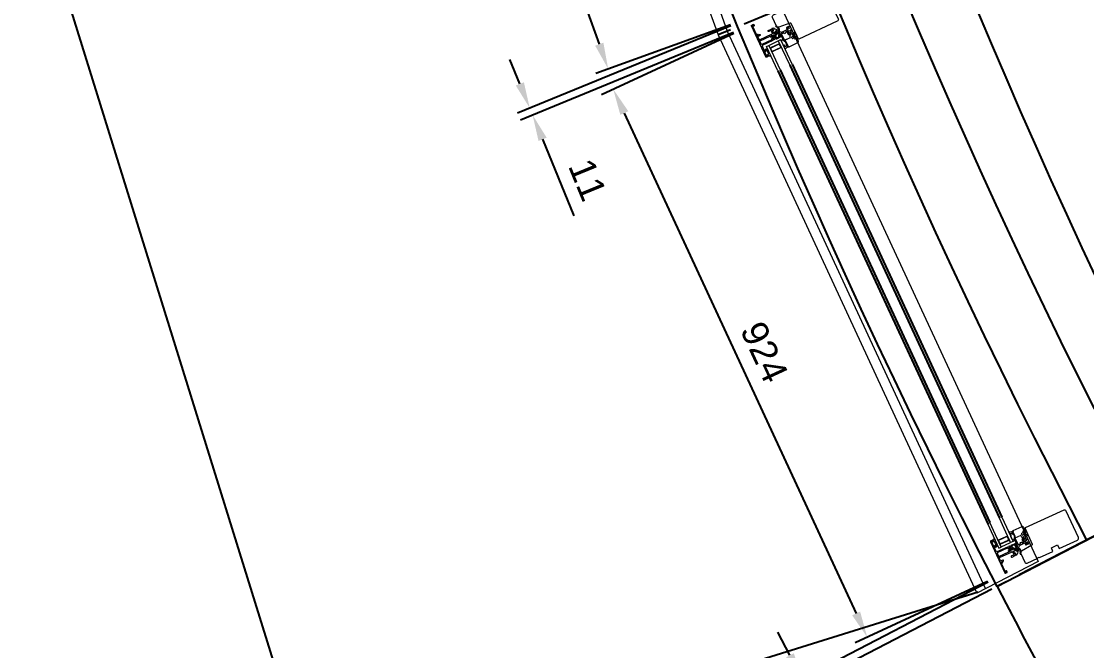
# Model space of a CAD drawing. Header units: inches. Extents: x 19267 to 40087, y 4081 to 15521.
# Drawn here: x 36010 to 37633, y 10980 to 11939 of the extents above; entities that cross this region are included whole.
import ezdxf

# ---------------------------------------------------------------- set-up
doc = ezdxf.new("R2010")
doc.units = ezdxf.units.IN
doc.header["$MEASUREMENT"] = 0
doc.linetypes.add('CENTERLINE', pattern=[30, 12, -1.5, 3, -1.5, 12])
doc.layers.get('DEFPOINTS').update_dxf_attribs({"color": 251})
doc.layers.add('1', color=7, linetype='Continuous', true_color=0xffffff)
doc.layers.add('20-TEXT', color=3, linetype='Continuous')
doc.layers.add('DWG', color=7, linetype='Continuous')
for name, color, linetype, lineweight in [('VELFAC_ALU', 4, 'Continuous', 0), ('VELFAC_COMPOSITE', 4, 'Continuous', 0), ('VELFAC_GASKET', 5, 'Continuous', 0), ('VELFAC_GLAZING', 5, 'Continuous', 0), ('VELFAC_GLAZING_BEAD', 5, 'Continuous', 0), ('VELFAC_WOOD', 2, 'Continuous', 0)]:
    doc.layers.add(name, color=color, linetype=linetype, lineweight=lineweight)
doc.styles.get("Standard").update_dxf_attribs({"font": 'arial.ttf'})
doc.dimstyles.new('20-TEXT', dxfattribs={"dimscale": 20, "dimtxt": 2, "dimasz": 2, "dimexe": 1, "dimexo": 1.5, "dimgap": 1, "dimtad": 1, "dimdec": 0, "dimzin": 0, "dimdsep": 46, "dimtxsty": 'Standard', "dimcen": 0.09, "dimadec": 4, "dimazin": 0, "dimtfac": 1, "dimtdec": 0, "dimtofl": 0, "dimtmove": 0, "dimatfit": 3, "dimfxl": 1, "dimtolj": 1, "dimtzin": 0, "dimarcsym": 0})

# ---------------------------------------------------------------- blocks, each defined once
blk = doc.blocks.new('*D35')
at = {"layer": '20-TEXT', "color": 0, "lineweight": -2, "transparency": 16777216}
for p, q in [((36357, 14640.8), (35329, 14321.1)), ((35359.9, 14288.9), (36446.9, 10793.2)), ((37467.7, 11068.7), (36439.6, 10749.1))]:
    blk.add_line(p, q, dxfattribs=at)
at = {"layer": '20-TEXT', "color": 0, "transparency": 16777216}
for points in [[(35366.3, 14290.9), (35353.6, 14286.9), (35348.1, 14327.1)], [(36453.2, 10795.2), (36440.5, 10791.2), (36458.7, 10755)]]:
    blk.add_solid(points, dxfattribs=at)
at = {"layer": 'DEFPOINTS', "color": 0, "transparency": 16777216}
for p in [(36385.6, 14649.7), (37496.3, 11077.6), (36458.7, 10755)]:
    blk.add_point(p, dxfattribs=at)
at = {"layer": '20-TEXT', "color": 0, "transparency": 16777216, "insert": (35942, 12553), "char_height": 40, "attachment_point": 5, "rotation": 287.272}
blk.add_mtext('\\A1;3741', dxfattribs=at)
blk = doc.blocks.new('*D38')
at = {"layer": '20-TEXT', "color": 0, "lineweight": -2, "transparency": 16777216}
for p, q in [((36776.1, 12805.1), (36571.2, 12731.3)), ((36603.6, 12700.4), (36890.5, 11903.9)), ((37090.1, 11933.2), (36885.2, 11859.4))]:
    blk.add_line(p, q, dxfattribs=at)
at = {"layer": '20-TEXT', "color": 0, "transparency": 16777216}
for points in [[(36609.9, 12702.7), (36597.3, 12698.2), (36590, 12738.1)], [(36896.7, 11906.1), (36884.2, 11901.6), (36904, 11866.2)]]:
    blk.add_solid(points, dxfattribs=at)
at = {"layer": 'DEFPOINTS', "color": 0, "transparency": 16777216}
for p in [(36804.4, 12815.3), (37118.3, 11943.4), (36904, 11866.2)]:
    blk.add_point(p, dxfattribs=at)
at = {"layer": '20-TEXT', "color": 0, "transparency": 16777216, "insert": (36785.1, 12315.8), "char_height": 40, "attachment_point": 5, "rotation": 289.8061}
blk.add_mtext('\\A1;924', dxfattribs=at)
blk = doc.blocks.new('*D39')
at = {"layer": '20-TEXT', "color": 0, "lineweight": -2, "transparency": 16777216}
for p, q in [((37095.3, 11920.3), (36893.6, 11826.9)), ((36928.5, 11799), (37281.8, 11036.5)), ((37482.1, 11085.3), (37280.5, 10991.8))]:
    blk.add_line(p, q, dxfattribs=at)
at = {"layer": '20-TEXT', "color": 0, "transparency": 16777216}
for points in [[(36934.6, 11801.8), (36922.5, 11796.2), (36911.7, 11835.3)], [(37287.8, 11039.4), (37275.7, 11033.7), (37298.6, 11000.3)]]:
    blk.add_solid(points, dxfattribs=at)
at = {"layer": 'DEFPOINTS', "color": 0, "transparency": 16777216}
for p in [(37122.5, 11932.9), (37509.4, 11097.9), (37298.6, 11000.3)]:
    blk.add_point(p, dxfattribs=at)
at = {"layer": '20-TEXT', "color": 0, "transparency": 16777216, "insert": (37141.8, 11434.8), "char_height": 40, "attachment_point": 5, "rotation": 294.8596}
blk.add_mtext('\\A1;924', dxfattribs=at)
blk = doc.blocks.new('*D48')
at = {"layer": '20-TEXT', "color": 0, "lineweight": -2, "transparency": 16777216}
for p, q in [((37482.7, 11084.1), (37181.6, 10928)), ((37488.2, 11073.4), (37187.1, 10917.3)), ((37180.9, 10972.7), (37162.5, 11008.2)), ((37223.3, 10891), (37284.5, 10772.8))]:
    blk.add_line(p, q, dxfattribs=at)
at = {"layer": '20-TEXT', "color": 0, "transparency": 16777216}
for points in [[(37186.8, 10975.8), (37175, 10969.7), (37199.3, 10937.2)], [(37229.2, 10894.1), (37217.3, 10888), (37204.9, 10926.5)]]:
    blk.add_solid(points, dxfattribs=at)
at = {"layer": 'DEFPOINTS', "color": 0, "transparency": 16777216}
for p in [(37509.3, 11097.9), (37514.8, 11087.2), (37204.9, 10926.5)]:
    blk.add_point(p, dxfattribs=at)
at = {"layer": '20-TEXT', "color": 0, "transparency": 16777216, "insert": (37298.7, 10832.6), "char_height": 40, "attachment_point": 5, "rotation": 297.399}
blk.add_mtext('\\A1;12', dxfattribs=at)
blk = doc.blocks.new('*D49')
at = {"layer": '20-TEXT', "color": 0, "lineweight": -2, "transparency": 16777216}
for p, q in [((37090.6, 11932), (36766.1, 11798.7)), ((37094.9, 11921.6), (36770.4, 11788.3)), ((36769.4, 11843.3), (36754.2, 11880.3)), ((36804.1, 11758.9), (36851.9, 11642.5))]:
    blk.add_line(p, q, dxfattribs=at)
at = {"layer": '20-TEXT', "color": 0, "transparency": 16777216}
for points in [[(36775.6, 11845.8), (36763.3, 11840.8), (36784.6, 11806.3)], [(36810.3, 11761.4), (36797.9, 11756.4), (36788.9, 11795.9)]]:
    blk.add_solid(points, dxfattribs=at)
at = {"layer": 'DEFPOINTS', "color": 0, "transparency": 16777216}
for p in [(37118.3, 11943.4), (37122.6, 11933), (36788.9, 11795.9)]:
    blk.add_point(p, dxfattribs=at)
at = {"layer": '20-TEXT', "color": 0, "transparency": 16777216, "insert": (36872.7, 11697.4), "char_height": 40, "attachment_point": 5, "rotation": 292.3355}
blk.add_mtext('\\A1;11', dxfattribs=at)

msp = doc.modelspace()

# ---------------------------------------------------------------- hatches: boundary and pattern name
at = {"layer": 'VELFAC_COMPOSITE'}
h = msp.add_hatch(color=8, dxfattribs=at)
h.paths.add_polyline_path([(37160.8, 11912.2, -0.520567), (37158.7, 11913.4), (37158.7, 11913.8, 0.520567), (37157.8, 11914.3), (37156.2, 11913.6, -0.131652), (37156, 11913.5), (37155.7, 11913.6, -0.414214), (37155.4, 11913.9), (37155.5, 11914.8, -0.414214), (37155.8, 11915.1), (37156, 11915.1, 1.69614), (37156.1, 11916.1), (37155.9, 11916.1, -0.414214), (37155.6, 11916.4), (37155.7, 11917.3, -0.414214), (37156, 11917.6), (37156.4, 11917.6, -0.131652), (37156.5, 11917.5), (37158, 11916.5, 0.57735), (37158.8, 11916.9), (37158.9, 11918.6, -0.267949), (37160.1, 11920.2), (37161, 11920.7, 0.267949), (37161.1, 11920.9, -0.267949), (37161.3, 11921.2), (37164.5, 11922.7, -0.176327), (37165.2, 11922.7), (37167.5, 11922.1, 0.176327), (37168.8, 11922.2), (37176.2, 11925.7, 0.414214), (37176.5, 11926.4), (37175.4, 11928.6, -0.414214), (37175.7, 11929.3), (37178.8, 11930.8, -0.414214), (37179.5, 11930.5), (37180.2, 11929.1, -0.342001), (37179.9, 11927.9, -0.490311), (37179.6, 11927.9), (37179.2, 11928.7, 0.414214), (37178.6, 11929), (37177.7, 11928.6, 0.414214), (37177.4, 11927.9), (37178.8, 11924.9, 0.198912), (37179.4, 11924.4), (37181, 11923.8, 0.668179), (37181.3, 11924.2), (37181.1, 11924.8, -0.490311), (37181.2, 11925.1, -0.342001), (37182.3, 11924.6), (37183, 11923.1, -0.414214), (37182.7, 11922.4), (37179.9, 11921.1, -0.198912), (37179.2, 11921.1), (37178.3, 11921.4, -0.198912), (37178.2, 11921.5), (37178.1, 11921.7, -0.414214), (37178.2, 11922), (37179.1, 11922.4, 0.668179), (37179, 11922.9), (37178, 11923.3, -0.148291), (37177.5, 11923.7, 0.357756), (37176.9, 11923.8), (37174.6, 11922.7, 0.414214), (37174.5, 11922.3), (37174.9, 11921.5, -0.414214), (37174.7, 11921.1), (37172.7, 11920.2, -0.349216), (37172.3, 11920.3), (37171.7, 11921.1, 0.349216), (37171.3, 11921.2), (37165.3, 11918.4, 0.414214), (37164.8, 11917.1), (37165.1, 11916.4, 0.414214), (37165.8, 11916.2), (37167.1, 11916.8, -0.414214), (37167.8, 11916.6), (37167.9, 11916.3, -0.414214), (37167.6, 11915.4)])
h.paths.add_polyline_path([(37163.9, 11916.1), (37163.7, 11916.6, -0.414214), (37164.7, 11919.5), (37165.3, 11919.8, 1), (37164.7, 11921), (37161, 11919.3, 0.267949), (37160.1, 11918.1), (37159.8, 11914.7), (37159.9, 11914.2, 0.520567), (37160.9, 11913.6), (37163.4, 11914.8, 0.414214)], flags=16)
h = msp.add_hatch(color=8, dxfattribs=at)
h.paths.add_polyline_path([(37518.2, 11140.5, 0.520567), (37517.8, 11138.1), (37518, 11137.8, -0.520567), (37517.9, 11136.8), (37516.2, 11136.1, 0.131652), (37516.1, 11136), (37515.9, 11135.7, 0.414214), (37516, 11135.3), (37516.7, 11134.8, 0.414214), (37517.1, 11134.8), (37517.2, 11135, -1.69614), (37518.1, 11134.3), (37518, 11134.2, 0.414214), (37518.1, 11133.8), (37518.8, 11133.3, 0.414214), (37519.2, 11133.4), (37519.4, 11133.7, 0.131652), (37519.5, 11133.8), (37519.6, 11135.6, -0.57735), (37520.4, 11135.9), (37521.8, 11134.9, 0.267949), (37523.8, 11134.7), (37524.7, 11135.1, -0.267949), (37525, 11135.1, 0.267949), (37525.3, 11135.1), (37528.6, 11136.6, 0.176327), (37529.1, 11137.1), (37530.1, 11139.2, -0.176327), (37531, 11140.1), (37538.4, 11143.5, -0.414214), (37539.1, 11143.3), (37540.2, 11141, 0.414214), (37540.8, 11140.8), (37544, 11142.2, 0.414214), (37544.2, 11142.9), (37543.6, 11144.4, 0.342001), (37542.5, 11145, 0.490311), (37542.3, 11144.7), (37542.7, 11143.9, -0.414214), (37542.5, 11143.2), (37541.6, 11142.8, -0.414214), (37540.9, 11143), (37539.5, 11146, -0.198912), (37539.5, 11146.8), (37540.1, 11148.4, -0.668179), (37540.6, 11148.4), (37540.9, 11147.8, 0.490311), (37541.2, 11147.7, 0.342001), (37541.5, 11148.9), (37540.8, 11150.4, 0.414214), (37540.2, 11150.6), (37537.3, 11149.3, 0.198912), (37536.8, 11148.8), (37536.5, 11147.9, 0.198912), (37536.5, 11147.7), (37536.6, 11147.5, 0.414214), (37536.9, 11147.4), (37537.7, 11147.8, -0.668179), (37538.1, 11147.5), (37537.8, 11146.4, 0.148291), (37537.7, 11145.9, -0.357756), (37537.5, 11145.3), (37535.2, 11144.2, -0.414214), (37534.8, 11144.4), (37534.4, 11145.2, 0.414214), (37534, 11145.3), (37531.9, 11144.4, 0.349216), (37531.8, 11144.1), (37532, 11143, -0.349216), (37531.8, 11142.7), (37525.8, 11139.9, -0.414214), (37524.5, 11140.4), (37524.2, 11141.1, -0.414214), (37524.4, 11141.7), (37525.8, 11142.3, 0.414214), (37526, 11143), (37525.9, 11143.2, 0.414214), (37524.9, 11143.6)])
h.paths.add_polyline_path([(37523.2, 11140.3), (37523.4, 11139.9, 0.414214), (37526.3, 11138.8), (37526.9, 11139, -1), (37527.4, 11137.8), (37523.7, 11136, -0.267949), (37522.2, 11136.2), (37519.4, 11138.2), (37519.1, 11138.5, -0.520567), (37519.3, 11139.6), (37521.8, 11140.8, -0.414214)], flags=16)

# ---------------------------------------------------------------- linework, layer by layer
at = {"color": 1, "linetype": 'CENTERLINE', "ltscale": 15}
for p, q in [((40087.1, 13157.1), (37071.5, 11918.1)), ((40087.1, 12420.5), (37496.3, 11077.6))]:
    msp.add_line(p, q, dxfattribs=at)
at = {"color": 5, "ltscale": 30}
for centre, radius, start, end in [((47171, 16019), 10521.3, 187.2393, 207.04466), ((46759.8, 15930.1), 10202.2, 187.03408, 207.65321), ((46800.5, 15938.9), 10343.8, 187.05574, 207.5892), ((46940.6, 15972.8), 10637.6, 187.14521, 207.39895)]:
    msp.add_arc(centre, radius, start, end, dxfattribs=at)
at = {"layer": '1', "color": 4, "linetype": 'Continuous', "ltscale": 100}
msp.add_line((37496.3, 11077.6), (37800.2, 11235.1), dxfattribs=at)
msp.add_arc((46949, 15973.4), 10645.2, 207.38072, 212.57271, dxfattribs=at)
at = {"layer": 'DWG', "ltscale": 5}
for p, q in [((37166, 11865), (37485.5, 11175)), ((37180.5, 11871.7), (37500, 11181.7)), ((37184.1, 11873.4), (37503.6, 11183.3)), ((37162.3, 11863.3), (37482.7, 11172))]:
    msp.add_line(p, q, dxfattribs=at)
at = {"layer": 'VELFAC_ALU'}
for p, q in [((36766.5, 12809.4), (37085.4, 11923.8)), ((36752.2, 12804.9), (37071.5, 11918.1)), ((37168.7, 11958), (37558.9, 11115.7)), ((37071.5, 11918.1), (37465.6, 11067.3)), ((37085.4, 11923.8), (37478.9, 11074.2))]:
    msp.add_line(p, q, dxfattribs=at)
at = {"layer": 'VELFAC_ALU', "ltscale": 15}
msp.add_line((37558.9, 11115.7), (37465.6, 11067.3), dxfattribs=at)
at = {"layer": 'VELFAC_ALU'}
for points in [[(37154.8, 11909.4), (37138.8, 11901.9, 0.414214), (37138.5, 11901.3), (37141.3, 11895.4, 0.414214), (37142, 11895.1), (37143.5, 11895.8, -0.414214), (37143.9, 11895.7), (37144.4, 11894.6, -0.341999), (37144.1, 11893.4, -0.490314), (37143.8, 11893.5), (37143.5, 11894.2, 0.414214), (37143.2, 11894.3), (37142, 11893.8, 0.414214), (37141.8, 11893.1), (37145.2, 11885.9, 0.414214), (37145.8, 11885.6), (37147, 11886.2, 0.414214), (37147.1, 11886.4), (37146.7, 11887.2, -0.490314), (37146.9, 11887.5, -0.341999), (37148, 11886.9), (37148.5, 11885.8, -0.414214), (37148.4, 11885.4), (37145.5, 11884.1, -0.414214), (37144.1, 11884.6), (37122.1, 11931.7, -0.414214), (37122.6, 11933), (37124.9, 11934.1, -0.414214), (37125.6, 11933.8), (37126.2, 11932.4, -0.341999), (37125.9, 11931.2, -0.490314), (37125.6, 11931.3), (37124.9, 11932.8, 0.414214), (37124.7, 11932.9), (37123.7, 11932.4, 0.414214), (37123.6, 11932.1), (37130.7, 11916.9, 0.414214), (37131, 11916.8), (37131.9, 11917.3, 0.414214), (37132, 11917.5), (37131.4, 11918.9, -0.490314), (37131.5, 11919.2, -0.341999), (37132.6, 11918.7), (37132.8, 11918.2, 0.414214), (37133.5, 11918), (37134.5, 11918.5, -1), (37135.3, 11916.9), (37132.3, 11915.6, 0.414214), (37132.1, 11914.9), (37134.1, 11910.6, 0.414214), (37134.7, 11910.4), (37153.9, 11919.4, 0.414214), (37154.2, 11920), (37152.2, 11924.3, 0.414214), (37151.5, 11924.5), (37148.6, 11923.2, -1), (37147.9, 11924.7), (37152.4, 11926.8, -0.198912), (37152.6, 11926.8), (37154.8, 11926, -0.341999), (37155.4, 11925, -0.490314), (37155.2, 11924.8), (37154, 11925.3, 0.668179), (37153.7, 11925), (37155.8, 11920.5, 0.414214), (37156.1, 11920.4), (37160.6, 11922.5, 0.668179), (37160.6, 11922.9), (37159.3, 11923.3, -0.490314), (37159.2, 11923.6, -0.341999), (37160.4, 11924), (37163.2, 11923, -0.668179), (37163.3, 11922.1), (37159, 11920.1, 0.267949), (37158.4, 11919.2), (37158.2, 11916.8, -0.57735), (37157.9, 11916.6), (37156.2, 11917.8, 0.57735), (37155.7, 11917.5), (37155.3, 11913.2, 0.760346), (37155.9, 11913, -0.171785), (37156, 11913), (37157.6, 11913.5, 0.267949), (37157.7, 11913.6, -0.957292), (37158.1, 11913.5), (37157.6, 11910.5, -0.493145), (37157.3, 11910.4), (37156.5, 11910.8, -0.315299), (37156.4, 11911), (37156.4, 11911.1, 0.414214), (37156.2, 11911.3), (37155.2, 11911.4), (37155, 11909.8, -0.267949)], [(37135.3, 11908.8), (37150.7, 11916, -0.414214), (37150.9, 11915.9), (37151.6, 11914.5, 0.414214), (37152, 11914.4), (37152.1, 11914.4, 0.267949), (37152.3, 11914.7), (37152.4, 11916.6, -0.267949), (37152.6, 11916.9), (37153.7, 11917.4, -0.57735), (37154, 11917.2), (37153.6, 11912.2, -0.267949), (37153.4, 11912.1), (37153.1, 11911.9, 0.414214), (37153, 11911.5), (37153.4, 11910.6, -0.414214), (37153.3, 11910.4), (37137.9, 11903.2, -0.414214), (37137.6, 11903.3), (37135.2, 11908.5, -0.414214)], [(37512.1, 11137.7), (37496.1, 11130.3, -0.414214), (37495.4, 11130.6), (37492.7, 11136.5, -0.414214), (37493, 11137.1), (37494.5, 11137.9, 0.414214), (37494.7, 11138.2), (37494.1, 11139.4, 0.341999), (37493.1, 11139.9, 0.490314), (37492.9, 11139.6), (37493.3, 11138.9, -0.414214), (37493.2, 11138.6), (37492, 11138.1, -0.414214), (37491.3, 11138.3), (37488, 11145.6, -0.414214), (37488.2, 11146.2), (37489.4, 11146.8, -0.414214), (37489.7, 11146.7), (37490, 11145.9, 0.490314), (37490.3, 11145.8, 0.341999), (37490.6, 11147), (37490.1, 11148.1, 0.414214), (37489.7, 11148.3), (37486.8, 11147, 0.414214), (37486.3, 11145.6), (37508, 11098.4, 0.414214), (37509.4, 11097.9), (37511.6, 11099, 0.414214), (37511.9, 11099.6), (37511.2, 11101, 0.341999), (37510.2, 11101.6, 0.490314), (37510, 11101.3), (37510.7, 11099.8, -0.414214), (37510.6, 11099.6), (37509.6, 11099.1, -0.414214), (37509.3, 11099.2), (37502.3, 11114.5, -0.414214), (37502.4, 11114.7), (37503.4, 11115.2, -0.414214), (37503.7, 11115.1), (37504.3, 11113.7, 0.490314), (37504.6, 11113.6, 0.341999), (37504.9, 11114.8), (37504.7, 11115.2, -0.414214), (37504.9, 11115.9), (37506, 11116.4, 1), (37505.3, 11117.9), (37502.3, 11116.6, -0.414214), (37501.7, 11116.8), (37499.7, 11121.1, -0.414214), (37499.9, 11121.7), (37519.2, 11130.6, -0.414214), (37519.9, 11130.4), (37521.8, 11126.1, -0.414214), (37521.6, 11125.4), (37518.6, 11124.1, 1), (37519.3, 11122.5), (37523.9, 11124.6, 0.198912), (37524, 11124.8), (37524.8, 11126.9, 0.341999), (37524.5, 11128.1, 0.490314), (37524.2, 11128), (37523.7, 11126.8, -0.668179), (37523.4, 11126.8), (37521.3, 11131.3, -0.414214), (37521.4, 11131.6), (37525.9, 11133.7, -0.668179), (37526.2, 11133.5), (37525.7, 11132.1, 0.490314), (37525.9, 11131.9, 0.341999), (37526.9, 11132.5), (37528, 11135.4, 0.668179), (37527.3, 11136), (37523, 11134, -0.267949), (37522, 11134.1), (37519.9, 11135.5, 0.57735), (37519.6, 11135.4), (37519.4, 11133.4, -0.57735), (37519, 11133.2), (37515.4, 11135.7, -0.760346), (37515.6, 11136.2, 0.171785), (37515.7, 11136.3), (37517, 11137.2, -0.267949), (37517.2, 11137.2, 0.957292), (37517.4, 11137.6), (37514.8, 11139.1, 0.493145), (37514.5, 11139), (37514.3, 11138.1, 0.315299), (37514.4, 11137.9), (37514.4, 11137.8, -0.414214), (37514.5, 11137.6), (37513.9, 11136.7), (37512.6, 11137.7, 0.267949)], [(37499, 11123.2), (37514.5, 11130.3, 0.414214), (37514.6, 11130.6), (37514, 11131.9, -0.414214), (37514.1, 11132.3), (37514.2, 11132.4, -0.267949), (37514.5, 11132.4), (37516.1, 11131.2, 0.267949), (37516.4, 11131.2), (37517.5, 11131.7, 0.57735), (37517.6, 11132.1), (37513.5, 11134.9, 0.267949), (37513.3, 11135), (37513, 11134.8, -0.414214), (37512.6, 11134.9), (37512.2, 11135.9, 0.414214), (37511.9, 11136), (37496.4, 11128.8, 0.414214), (37496.4, 11128.6), (37498.8, 11123.3, 0.414214)]]:
    msp.add_lwpolyline(points, format="xyb", close=True, dxfattribs=at)
at = {"layer": 'VELFAC_COMPOSITE'}
for p, q in [((37178.8, 11930.8), (37175.7, 11929.3)), ((37177.7, 11928.6), (37178.6, 11929)), ((37180.2, 11929.1), (37179.5, 11930.5)), ((37155.5, 11914.8), (37155.4, 11913.9)), ((37155.7, 11917.3), (37155.6, 11916.4)), ((37155.7, 11913.6), (37156, 11913.5)), ((37156, 11915.1), (37155.8, 11915.1)), ((37155.9, 11916.1), (37156.1, 11916.1)), ((37156.4, 11917.6), (37156, 11917.6)), ((37156.2, 11913.6), (37157.8, 11914.3)), ((37158, 11916.5), (37156.5, 11917.5)), ((37158.7, 11913.8), (37158.7, 11913.4)), ((37158.9, 11918.6), (37158.8, 11916.9)), ((37159.8, 11914.7), (37160.1, 11918.1)), ((37159.9, 11914.2), (37159.8, 11914.7)), ((37161, 11920.7), (37160.1, 11920.2)), ((37160.8, 11912.2), (37167.6, 11915.4)), ((37163.4, 11914.8), (37160.9, 11913.6)), ((37161, 11919.3), (37164.7, 11921)), ((37164.5, 11922.7), (37161.3, 11921.2)), ((37163.7, 11916.6), (37163.9, 11916.1)), ((37165.3, 11919.8), (37164.7, 11919.5)), ((37165.1, 11916.4), (37164.8, 11917.1)), ((37167.5, 11922.1), (37165.2, 11922.7)), ((37165.3, 11918.4), (37171.3, 11921.2)), ((37167.1, 11916.8), (37165.8, 11916.2)), ((37167.9, 11916.3), (37167.8, 11916.6)), ((37176.2, 11925.7), (37168.8, 11922.2)), ((37171.7, 11921.1), (37172.3, 11920.3)), ((37172.7, 11920.2), (37174.7, 11921.1)), ((37174.9, 11921.5), (37174.5, 11922.3)), ((37174.6, 11922.7), (37176.9, 11923.8)), ((37175.4, 11928.6), (37176.5, 11926.4)), ((37178.8, 11924.9), (37177.4, 11927.9)), ((37178, 11923.3), (37179, 11922.9)), ((37178.1, 11921.7), (37178.2, 11921.5)), ((37179.1, 11922.4), (37178.2, 11922)), ((37178.3, 11921.4), (37179.2, 11921.1)), ((37179.2, 11928.7), (37179.6, 11927.9)), ((37181, 11923.8), (37179.4, 11924.4)), ((37179.9, 11921.1), (37182.7, 11922.4)), ((37181.1, 11924.8), (37181.3, 11924.2)), ((37183, 11923.1), (37182.3, 11924.6)), ((37537.3, 11149.3), (37540.2, 11150.6)), ((37540.8, 11150.4), (37541.5, 11148.9)), ((37515.9, 11135.7), (37516.1, 11136)), ((37516.7, 11134.8), (37516, 11135.3)), ((37516.2, 11136.1), (37517.9, 11136.8)), ((37517.2, 11135), (37517.1, 11134.8)), ((37518, 11137.8), (37517.8, 11138.1)), ((37518, 11134.2), (37518.1, 11134.3)), ((37518.8, 11133.3), (37518.1, 11133.8)), ((37518.2, 11140.5), (37524.9, 11143.6)), ((37519.1, 11138.5), (37519.4, 11138.2)), ((37519.4, 11133.7), (37519.2, 11133.4)), ((37521.8, 11140.8), (37519.3, 11139.6)), ((37519.4, 11138.2), (37522.2, 11136.2)), ((37519.6, 11135.6), (37519.5, 11133.8)), ((37521.8, 11134.9), (37520.4, 11135.9)), ((37523.4, 11139.9), (37523.2, 11140.3)), ((37523.7, 11136), (37527.4, 11137.8)), ((37524.7, 11135.1), (37523.8, 11134.7)), ((37524.2, 11141.1), (37524.5, 11140.4)), ((37525.8, 11142.3), (37524.4, 11141.7)), ((37528.6, 11136.6), (37525.3, 11135.1)), ((37525.8, 11139.9), (37531.8, 11142.7)), ((37525.9, 11143.2), (37526, 11143)), ((37526.9, 11139), (37526.3, 11138.8)), ((37530.1, 11139.2), (37529.1, 11137.1)), ((37538.4, 11143.5), (37531, 11140.1)), ((37532, 11143), (37531.8, 11144.1)), ((37531.9, 11144.4), (37534, 11145.3)), ((37534.4, 11145.2), (37534.8, 11144.4)), ((37535.2, 11144.2), (37537.5, 11145.3)), ((37536.5, 11147.9), (37536.8, 11148.8)), ((37536.6, 11147.5), (37536.5, 11147.7)), ((37537.7, 11147.8), (37536.9, 11147.4)), ((37537.8, 11146.4), (37538.1, 11147.5)), ((37540.2, 11141), (37539.1, 11143.3)), ((37540.1, 11148.4), (37539.5, 11146.8)), ((37539.5, 11146), (37540.9, 11143)), ((37540.9, 11147.8), (37540.6, 11148.4)), ((37544, 11142.2), (37540.8, 11140.8)), ((37541.6, 11142.8), (37542.5, 11143.2)), ((37542.7, 11143.9), (37542.3, 11144.7)), ((37543.6, 11144.4), (37544.2, 11142.9))]:
    msp.add_line(p, q, dxfattribs=at)
for centre, radius, start, end in [((37175.9, 11928.8), 0.5, 115.0164, 205.0164), ((37178.8, 11928.5), 0.5, 25.0164, 115.0164), ((37179.1, 11930.3), 0.5, 25.0164, 115.0164), ((37179.4, 11929.8), 0.5, 25.0501, 115.0501), ((37179.3, 11928.6), 1, 309.4934, 25.0164), ((37155.7, 11913.9), 0.3, 175.0164, 265.0164), ((37155.8, 11914.8), 0.3, 85.0164, 175.0164), ((37155.9, 11916.4), 0.3, 175.0164, 265.0164), ((37156, 11917.3), 0.3, 85.0164, 175.0164), ((37156.3, 11915.6), 0.6, 236.0614, 113.9715), ((37156.1, 11913.8), 0.3, 265.0164, 295.0164), ((37156.4, 11917.3), 0.3, 55.0164, 85.0164), ((37158.1, 11913.8), 0.6, 5.0164, 115.0164), ((37158.3, 11916.9), 0.5, 235.0164, 355.0164), ((37160.2, 11913.6), 1.5, 185.0164, 295.0164), ((37160.9, 11918.4), 2, 115.0164, 175.0164), ((37160.6, 11914.2), 0.7, 185.0164, 295.0164), ((37161.6, 11917.9), 1.5, 115.0164, 175.0164), ((37160.8, 11920.9), 0.3, 295.0164, 355.0164), ((37161.4, 11920.9), 0.3, 115.0164, 175.0164), ((37163, 11915.7), 1, 295.0164, 25.0164), ((37165.7, 11917.5), 2.2, 115.0164, 205.0164), ((37165, 11921.8), 1, 75.0164, 115.0164), ((37165, 11920.4), 0.7, 295.0164, 115.0164), ((37165.7, 11917.5), 1, 115.0164, 205.0164), ((37165.6, 11916.6), 0.5, 205.0164, 295.0164), ((37167.4, 11916.4), 0.5, 25.0164, 115.0164), ((37168, 11924.1), 2, 255.0164, 295.0164), ((37167.2, 11916), 0.75, 295.0164, 25.0164), ((37171.4, 11920.9), 0.3, 38.0164, 115.0164), ((37172.6, 11920.4), 0.3, 218.0164, 295.0164), ((37174.8, 11922.5), 0.3, 115.0164, 205.0164), ((37174.6, 11921.4), 0.3, 295.0164, 25.0164), ((37176, 11926.1), 0.5, 295.0164, 25.0164), ((37177.1, 11923.4), 0.5, 36.2765, 115.0164), ((37177.9, 11928.1), 0.5, 115.0164, 205.0164), ((37178.4, 11924.2), 1, 216.2765, 250.0164), ((37178.3, 11921.8), 0.2, 115.0164, 205.0164), ((37178.4, 11921.6), 0.2, 205.0164, 250.0164), ((37179.7, 11925.3), 1, 205.0164, 250.0164), ((37178.9, 11922.6), 0.3, 295.0164, 70.0164), ((37179.5, 11922), 1, 250.0164, 295.0164), ((37179.8, 11928), 0.2, 205.0164, 309.4934), ((37181.2, 11924.9), 0.2, 100.5395, 205.0164), ((37181.1, 11924.1), 0.3, 250.0164, 25.0164), ((37181.4, 11924.1), 1, 25.0164, 100.5395), ((37182.5, 11922.9), 0.5, 295.0164, 25.0164), ((37540.4, 11150.2), 0.5, 24.718, 114.718), ((37516.2, 11135.5), 0.3, 144.718, 234.718), ((37516.4, 11135.8), 0.3, 114.718, 144.718), ((37516.9, 11135), 0.3, 234.718, 324.718), ((37517.8, 11134.9), 0.6, 295.763, 173.6731), ((37518.8, 11139.1), 1.5, 114.718, 224.718), ((37517.6, 11137.4), 0.6, 294.718, 44.718), ((37518.2, 11134), 0.3, 144.718, 234.718), ((37519.6, 11139), 0.7, 114.718, 224.718), ((37519.2, 11133.8), 0.3, 324.718, 354.718), ((37520.1, 11135.5), 0.5, 54.718, 174.718), ((37522.2, 11139.9), 1, 24.718, 114.718), ((37523, 11136.5), 2, 234.718, 294.718), ((37523.1, 11137.4), 1.5, 234.718, 294.718), ((37525.4, 11140.8), 2.2, 204.718, 294.718), ((37524.6, 11141.3), 0.5, 114.718, 204.718), ((37525.4, 11140.8), 1, 204.718, 294.718), ((37524.9, 11134.9), 0.3, 54.718, 114.718), ((37525.2, 11142.9), 0.75, 24.718, 114.718), ((37525.2, 11135.4), 0.3, 234.718, 294.718), ((37525.6, 11142.8), 0.5, 294.718, 24.718), ((37527.1, 11138.4), 0.7, 294.718, 114.718), ((37528.2, 11137.5), 1, 294.718, 334.718), ((37531.9, 11138.3), 2, 114.718, 154.718), ((37532.1, 11144.1), 0.3, 114.718, 191.718), ((37531.7, 11143), 0.3, 294.718, 11.718), ((37534.1, 11145.1), 0.3, 24.718, 114.718), ((37535, 11144.5), 0.3, 204.718, 294.718), ((37536.7, 11147.8), 0.2, 159.718, 204.718), ((37536.8, 11147.6), 0.2, 204.718, 294.718), ((37537.8, 11148.4), 1, 114.718, 159.718), ((37537.2, 11145.7), 0.5, 294.718, 13.458), ((37537.9, 11147.6), 0.3, 339.718, 114.718), ((37538.7, 11146.1), 1, 159.718, 193.458), ((37538.7, 11143.1), 0.5, 24.718, 114.718), ((37540.4, 11146.4), 1, 159.718, 204.718), ((37540.4, 11148.3), 0.3, 24.718, 159.718), ((37540.6, 11141.2), 0.5, 204.718, 294.718), ((37541.1, 11147.8), 0.2, 204.718, 309.195), ((37541.3, 11143.2), 0.5, 204.718, 294.718), ((37540.6, 11148.5), 1, 309.195, 24.718), ((37542.5, 11144.8), 0.2, 100.2411, 204.718), ((37542.7, 11144), 1, 24.718, 100.2411), ((37542.3, 11143.6), 0.5, 294.718, 24.718), ((37543.6, 11143.3), 0.5, 294.6844, 24.6844), ((37543.8, 11142.7), 0.5, 294.718, 24.718), ((37519, 11133.5), 0.3, 234.718, 324.718)]:
    msp.add_arc(centre, radius, start, end, dxfattribs=at)
at = {"layer": 'VELFAC_GASKET'}
for p, q in [((37159.3, 11931), (37161.2, 11930)), ((37161.6, 11930.6), (37159.5, 11931.5)), ((37162.3, 11929.5), (37160.2, 11930.4)), ((37153.3, 11927.4), (37153.3, 11927.4)), ((37155.2, 11928.2), (37153.5, 11927.6)), ((37153.5, 11927), (37155.6, 11926.6)), ((37155.8, 11926), (37154.9, 11923.4)), ((37157.2, 11927.8), (37155.2, 11928.2)), ((37155.5, 11922.1), (37157.3, 11921.5)), ((37163.4, 11924.6), (37157.4, 11927.2)), ((37158.6, 11922.1), (37159.6, 11924.6)), ((37159.6, 11924.6), (37164.4, 11922.6)), ((37184.2, 11912.7), (37183.3, 11914.4)), ((37183.6, 11915.1), (37184.9, 11915.7)), ((37185.1, 11918.5), (37184.7, 11919.4)), ((37186.2, 11913.1), (37184.8, 11912.5)), ((37184.9, 11915.7), (37186.1, 11916.3)), ((37186.4, 11919.6), (37185.1, 11918.5)), ((37186.4, 11919.6), (37185.1, 11918.5)), ((37187.2, 11913.6), (37186.2, 11913.1)), ((37187, 11918.9), (37186.6, 11918.5)), ((37187, 11918.9), (37186.6, 11918.5)), ((37187.6, 11919.6), (37187, 11918.9)), ((37187.6, 11919.6), (37187, 11918.9)), ((37187, 11917.5), (37188.3, 11914.9)), ((37187, 11917.5), (37188.3, 11914.9)), ((37187.9, 11912.6), (37187.6, 11913.1)), ((37187.7, 11918), (37188.1, 11919.3)), ((37187.7, 11918), (37188.1, 11919.3)), ((37190.1, 11913), (37188.1, 11912.5)), ((37188.3, 11914.9), (37189.1, 11915)), ((37188.3, 11914.9), (37189.1, 11915)), ((37189.4, 11915.7), (37188.7, 11915.7)), ((37189.4, 11915.7), (37188.7, 11915.7)), ((37189.1, 11915), (37189.4, 11915.1)), ((37189.1, 11915), (37189.4, 11915.1)), ((37189.6, 11920.7), (37191.3, 11917.1)), ((37189.6, 11916.2), (37190.1, 11916.1)), ((37144.5, 11896.5), (37146.1, 11896.4)), ((37145, 11896.5), (37145.9, 11894.4)), ((37168.7, 11910.2), (37168.2, 11907.7)), ((37168.2, 11907.4), (37170.1, 11903.4)), ((37173, 11909), (37169.9, 11910.6)), ((37170.4, 11903.1), (37172.2, 11902.5)), ((37175.9, 11903.8), (37173.3, 11908.8)), ((37176.2, 11900.4), (37175.1, 11902.3)), ((37175.4, 11903), (37175.6, 11903.1)), ((37177.8, 11900.8), (37177, 11900.4)), ((37177.2, 11899.2), (37178.3, 11900)), ((37178.2, 11900.7), (37178.2, 11900.8)), ((37144.7, 11887.1), (37142.4, 11892)), ((37142.7, 11892.7), (37144.3, 11893.4)), ((37144.6, 11894.2), (37143.9, 11895.6)), ((37147, 11887.6), (37145.4, 11886.9)), ((37146.5, 11894.7), (37145.9, 11894.4)), ((37145.9, 11894.4), (37147.8, 11890.4)), ((37146.3, 11894.3), (37146.6, 11894.5)), ((37147.4, 11893.3), (37146.4, 11893.6)), ((37147.3, 11895.5), (37148, 11894)), ((37148.6, 11885.7), (37147.8, 11887.4)), ((37148.1, 11890), (37148.8, 11890)), ((37150.3, 11889.1), (37151.8, 11885.9)), ((37493.8, 11147.4), (37492.2, 11150.6)), ((37517.5, 11153.7), (37518.1, 11155.5)), ((37519.3, 11149.2), (37517.5, 11153.3)), ((37518.8, 11161.4), (37520.1, 11161.7)), ((37519.1, 11159.9), (37519.8, 11157.8)), ((37520.5, 11160.8), (37519.6, 11160.5)), ((37520.6, 11157.5), (37520.8, 11157.7)), ((37520.7, 11161.2), (37520.7, 11161.1)), ((37521.6, 11157.4), (37523.6, 11152.3)), ((37523.6, 11151.9), (37522.9, 11148.4)), ((37533.7, 11158), (37534.4, 11156.2)), ((37535.3, 11159.3), (37533.9, 11158.6)), ((37535.1, 11156), (37536.5, 11156.6)), ((37536.3, 11159.7), (37535.3, 11159.3)), ((37535.9, 11160.9), (37536.2, 11160.4)), ((37537.7, 11162.3), (37536, 11161.1)), ((37536.5, 11156.6), (37537.6, 11157.2)), ((37537.9, 11159.7), (37538.6, 11160.3)), ((37537.9, 11159.7), (37538.6, 11160.3)), ((37539.2, 11157), (37537.9, 11159.7)), ((37539.2, 11157), (37537.9, 11159.7)), ((37538.6, 11160.3), (37538.8, 11160.4)), ((37538.6, 11160.3), (37538.8, 11160.4)), ((37540.3, 11155.2), (37538.7, 11155)), ((37540.3, 11155.2), (37538.7, 11155)), ((37538.7, 11155), (37539.1, 11154.1)), ((37539.3, 11160), (37538.9, 11159.5)), ((37539.3, 11160), (37538.9, 11159.5)), ((37540.2, 11156.1), (37539.7, 11156.1)), ((37540.2, 11156.1), (37539.7, 11156.1)), ((37539.9, 11159.9), (37540.1, 11160.3)), ((37540, 11157.3), (37541.2, 11156.8)), ((37540, 11157.3), (37541.2, 11156.8)), ((37541.2, 11156.2), (37540.2, 11156.1)), ((37541.2, 11156.2), (37540.2, 11156.1)), ((37543.3, 11157), (37541.6, 11160.5)), ((37488.6, 11144.4), (37490.9, 11139.5)), ((37490.5, 11145.8), (37488.9, 11145.1)), ((37490, 11148.3), (37490.8, 11146.6)), ((37491.5, 11139.3), (37493.2, 11140)), ((37493.1, 11145.1), (37493.4, 11145.7)), ((37495, 11140.6), (37493.1, 11144.6)), ((37494, 11139.7), (37494.6, 11138.3)), ((37495.1, 11142.5), (37494.7, 11141.5)), ((37495.5, 11140.9), (37495, 11140.6)), ((37495.9, 11138.6), (37495, 11140.6)), ((37495.1, 11141), (37495.5, 11141.1)), ((37495.7, 11138.2), (37496.6, 11139.5)), ((37496.7, 11141), (37496, 11142.5)), ((37521.8, 11147.9), (37519.5, 11149)), ((37526.9, 11131.5), (37528.4, 11136.5)), ((37529.3, 11134.4), (37527.4, 11128.2)), ((37522.3, 11130), (37523, 11131.9)), ((37525.5, 11127.8), (37522.9, 11128.7)), ((37524.3, 11132.5), (37526.9, 11131.5)), ((37524.8, 11125.3), (37525.8, 11127.2)), ((37525, 11125), (37524.9, 11125)), ((37526.7, 11125.8), (37525.2, 11125)), ((37527.7, 11127.7), (37526.7, 11125.8)), ((37531.5, 11127.2), (37532, 11129.3)), ((37532.3, 11130.4), (37531.6, 11128.2)), ((37532.8, 11129.2), (37532.1, 11127.1))]:
    msp.add_line(p, q, dxfattribs=at)
for centre in [(37174.4, 11900.6), (37518.1, 11158.4)]:
    msp.add_circle(centre, 0.196, dxfattribs=at)
for centre, radius, start, end in [((37159.4, 11931.2), 0.3, 66.7133, 246.7133), ((37159.8, 11930.7), 0.3, 66.747, 246.747), ((37159.3, 11925.4), 4.5, 352.9899, 62.7133), ((37160, 11925.4), 5, 350.9858, 67.4817), ((37153.6, 11927.3), 0.3, 110.0164, 160.0164), ((37153.6, 11927.3), 0.3, 160.0164, 250.0164), ((37155.8, 11923.1), 1, 160.0164, 250.0164), ((37157.7, 11922.4), 1, 250.0164, 340.0164), ((37163.5, 11924.9), 0.3, 246.7133, 352.9899), ((37155, 11926.2), 10, 338.8623, 350.9858), ((37183.8, 11914.6), 0.5, 115.0164, 205.0164), ((37184.6, 11912.9), 0.5, 205.0164, 295.0164), ((37187.8, 11918), 3.54, 75.5841, 150.5198), ((37185, 11919.6), 0.375, 154.0358, 205.2323), ((37179.5, 11914.1), 7.16, 20.0224, 38.1234), ((37186, 11916.5), 0.2, 295.0164, 21.7265), ((37186.7, 11919.3), 0.462, 311.8825, 133.6729), ((37186.7, 11919.3), 0.462, 311.8825, 133.6729), ((37186.8, 11918.3), 0.3, 135.7084, 217.1016), ((37186.8, 11918.3), 0.3, 135.7084, 217.1016), ((37181.3, 11914.2), 6.64, 30.6243, 37.1016), ((37181.3, 11914.2), 6.64, 30.6243, 37.1016), ((37187.4, 11913.3), 0.327, 326.4176, 117.3833), ((37189.1, 11917.2), 1.59, 152.2867, 252.8789), ((37189.1, 11917.2), 1.59, 152.2867, 252.8789), ((37187.9, 11919.4), 0.3, 334.5304, 135.0164), ((37187.9, 11919.4), 0.3, 334.5304, 135.0164), ((37186.4, 11917.5), 4.59, 284.9688, 312.0977), ((37186.4, 11917.5), 4.59, 284.9688, 312.0977), ((37187.9, 11919.4), 2.14, 35.4435, 68.6133), ((37189.2, 11914.5), 0.5, 312.0977, 100.0164), ((37189.2, 11914.5), 0.5, 312.0977, 100.0164), ((37189.3, 11915.4), 0.3, 280.0164, 84.2998), ((37189.3, 11915.4), 0.3, 280.0164, 84.2998), ((37190.1, 11917.3), 1.16, 268.2371, 353.8046), ((37189.7, 11914.6), 1.6, 284.875, 75.4952), ((37144.5, 11895.9), 0.6, 85.0164, 205.0164), ((37168.7, 11907.6), 0.5, 166.984, 205.0164), ((37169.6, 11909.6), 1.05, 74.7595, 148.1831), ((37170.8, 11903.8), 0.799, 214.3749, 246.168), ((37172.1, 11902), 0.5, 12.5876, 70.8991), ((37146.2, 11896.2), 27, 1.6821, 12.5876), ((37172.9, 11908.5), 0.5, 27.9941, 74.456), ((37174.5, 11897.1), 1.29, 181.7424, 211.8567), ((37186.4, 11884.7), 17.2, 122.4137, 137.3079), ((37175.5, 11902.6), 0.5, 106.2101, 211.5026), ((37175.5, 11903.6), 0.5, 286.2101, 27.9941), ((37176.6, 11900.8), 0.535, 220.3381, 313.3186), ((37178, 11900.7), 0.221, 42.028, 133.0921), ((37177.8, 11900.3), 0.562, 319.8829, 44.4239), ((37188, 11912.6), 0.167, 205.0164, 284.875), ((37142.9, 11892.2), 0.5, 115.0164, 205.0164), ((37144, 11894), 0.6, 295.0164, 22.2925), ((37145.1, 11887.3), 0.5, 205.0164, 295.0164), ((37145.9, 11894.9), 1.5, 25.0164, 85.0164), ((37146.5, 11894), 0.382, 124.9784, 253.9126), ((37146.5, 11894.6), 0.1, 310.0164, 115.0164), ((37147.2, 11887.1), 0.6, 25.0164, 115.0164), ((37147.5, 11893.8), 0.5, 258.9507, 25.0164), ((37145, 11889.8), 3.2, 317.7925, 3.5274), ((37148.7, 11890.9), 1, 205.0164, 234.5256), ((37148.8, 11885.7), 0.2, 205.0164, 296.8862), ((37148.5, 11887.8), 2.22, 37.4352, 83.9348), ((37150.2, 11879), 6.73, 79.0144, 101.9857), ((37151.6, 11885.8), 0.2, 244.114, 25.0164), ((37173.6, 11896.5), 0.235, 211.8822, 314.7586), ((37486, 11153.9), 6.73, 307.7487, 330.7201), ((37492.1, 11150.6), 0.2, 24.718, 165.6205), ((37514.5, 11160.4), 0.235, 94.9758, 197.8522), ((37515.5, 11160.7), 1.29, 197.8778, 227.992), ((37513.7, 11177.8), 17.2, 272.4266, 287.3208), ((37496.6, 11139.7), 27, 37.1468, 48.0523), ((37518.2, 11153.5), 0.799, 163.5665, 195.3596), ((37517.7, 11155.7), 0.5, 338.8354, 37.1468), ((37519.7, 11160), 0.535, 96.4158, 189.3964), ((37520.3, 11157.9), 0.5, 198.2318, 303.5244), ((37520.1, 11161.2), 0.562, 5.3106, 89.8516), ((37520.5, 11161.1), 0.221, 276.6423, 7.7065), ((37521.1, 11157.3), 0.5, 21.7404, 123.5244), ((37523.2, 11152.1), 0.5, 335.2785, 21.7404), ((37534.1, 11158.2), 0.5, 114.718, 204.718), ((37534.9, 11156.5), 0.5, 204.718, 294.718), ((37536.1, 11161), 0.167, 124.8595, 204.718), ((37538.8, 11156.6), 4.59, 97.6368, 124.7656), ((37538.8, 11156.6), 4.59, 97.6368, 124.7656), ((37536.2, 11160), 0.327, 292.3512, 83.3169), ((37537.7, 11157), 0.2, 28.008, 114.718), ((37538.7, 11161), 1.6, 334.2392, 124.8595), ((37531.7, 11153.5), 7.16, 11.6111, 29.712), ((37538.3, 11160.6), 0.5, 309.718, 97.6368), ((37538.3, 11160.6), 0.5, 309.718, 97.6368), ((37540.3, 11158.8), 1.59, 156.8556, 257.4477), ((37540.3, 11158.8), 1.59, 156.8556, 257.4477), ((37539, 11160.2), 0.3, 325.4346, 129.718), ((37539, 11160.2), 0.3, 325.4346, 129.718), ((37539.4, 11154.2), 0.375, 204.5022, 255.6987), ((37532.9, 11154.9), 6.64, 12.6329, 19.1102), ((37532.9, 11154.9), 6.64, 12.6329, 19.1102), ((37539.7, 11156.4), 0.3, 192.6329, 274.026), ((37539.7, 11156.4), 0.3, 192.6329, 274.026), ((37540, 11157.3), 3.54, 259.2147, 334.1503), ((37541, 11159.6), 1.16, 55.9299, 141.4974), ((37540.3, 11155.7), 0.462, 276.0616, 97.852), ((37540.3, 11155.7), 0.462, 276.0616, 97.852), ((37541.2, 11156.5), 0.3, 274.718, 75.204), ((37541.2, 11156.5), 0.3, 274.718, 75.204), ((37541.2, 11156.5), 2.14, 341.1212, 14.291), ((37489.1, 11144.6), 0.5, 114.718, 204.718), ((37490.2, 11148.4), 0.2, 112.8483, 204.718), ((37490.3, 11146.4), 0.6, 294.718, 24.718), ((37490.9, 11142.9), 3.2, 46.2071, 91.942), ((37491.3, 11139.7), 0.5, 204.718, 294.718), ((37494.1, 11145), 1, 175.2089, 204.718), ((37493.4, 11139.5), 0.6, 27.442, 114.718), ((37491.6, 11146.9), 2.22, 325.7997, 12.2993), ((37495.2, 11138.6), 0.6, 204.718, 324.718), ((37495, 11141.4), 0.382, 155.8219, 284.7561), ((37495.6, 11142.3), 0.5, 24.718, 150.7838), ((37495.5, 11141), 0.1, 294.718, 99.718), ((37495.3, 11140.3), 1.5, 324.718, 24.718), ((37519.8, 11149.4), 0.5, 204.718, 242.7504), ((37521.9, 11148.9), 1.05, 261.5514, 334.9749), ((37525.1, 11127), 10, 58.7487, 70.8722), ((37529.6, 11134.3), 0.3, 56.7446, 163.0212), ((37527.3, 11130.8), 4.5, 347.0212, 56.7446), ((37527.7, 11131.3), 5, 342.2527, 58.7487), ((37523.2, 11129.6), 1, 159.718, 249.718), ((37523.9, 11131.5), 1, 69.718, 159.718), ((37525, 11125.2), 0.3, 159.718, 249.718), ((37525.1, 11125.2), 0.3, 249.718, 299.718), ((37531.6, 11127.8), 0.3, 162.9875, 342.9875), ((37531.8, 11127.1), 0.3, 163.0212, 343.0212)]:
    msp.add_arc(centre, radius, start, end, dxfattribs=at)
at = {"layer": 'VELFAC_GLAZING', "linetype": 'Continuous'}
for p, q in [((37145, 11900.4), (37148.6, 11902.1)), ((37162.3, 11863.3), (37145, 11900.4)), ((37148.6, 11902.1), (37166, 11865)), ((37148.7, 11902), (37163.2, 11908.8)), ((37151.1, 11896.8), (37148.7, 11902)), ((37151.4, 11896.9), (37151.1, 11896.8)), ((37151.4, 11896.9), (37152.1, 11898.7)), ((37152.1, 11898.7), (37151.4, 11896.9)), ((37153.6, 11892.2), (37151.4, 11896.9)), ((37151.8, 11896.9), (37152.4, 11898.4)), ((37153.8, 11892.7), (37151.8, 11896.9)), ((37152.1, 11898.7), (37163.5, 11904.1)), ((37163.5, 11904.1), (37152.1, 11898.7)), ((37152.4, 11898.4), (37163.5, 11903.7)), ((37167.5, 11898.7), (37153.6, 11892.2)), ((37167, 11898.9), (37153.8, 11892.7)), ((37166.8, 11910.6), (37163.1, 11908.9)), ((37163.1, 11908.9), (37180.5, 11871.7)), ((37163.2, 11908.8), (37165.6, 11903.5)), ((37163.5, 11904.1), (37165.3, 11903.4)), ((37165.3, 11903.4), (37163.5, 11904.1)), ((37163.5, 11903.7), (37165, 11903.1)), ((37165, 11903.1), (37167, 11898.9)), ((37165.6, 11903.5), (37165.3, 11903.4)), ((37165.3, 11903.4), (37167.5, 11898.7)), ((37184.1, 11873.4), (37166.8, 11910.6)), ((37503.6, 11183.3), (37520.8, 11146.1)), ((37481.8, 11173.3), (37499, 11136.1)), ((37502.6, 11137.7), (37485.5, 11175)), ((37517.1, 11144.4), (37500, 11181.7)), ((37512.2, 11154.4), (37498.2, 11147.9)), ((37512, 11153.8), (37498.8, 11147.7)), ((37514, 11149.6), (37512, 11153.8)), ((37514.4, 11149.6), (37512.2, 11154.4)), ((37498.2, 11147.9), (37500.4, 11143.2)), ((37498.8, 11147.7), (37500.7, 11143.5)), ((37499, 11136.1), (37502.6, 11137.7)), ((37500.4, 11143.2), (37500.1, 11143.1)), ((37500.1, 11143.1), (37502.6, 11137.8)), ((37500.4, 11143.2), (37502.2, 11142.5)), ((37502.2, 11142.5), (37500.4, 11143.2)), ((37500.7, 11143.5), (37502.2, 11142.9)), ((37502.2, 11142.9), (37513.4, 11148.1)), ((37502.2, 11142.5), (37513.7, 11147.8)), ((37513.7, 11147.8), (37502.2, 11142.5)), ((37502.6, 11137.8), (37517.1, 11144.5)), ((37513.4, 11148.1), (37514, 11149.6)), ((37513.7, 11147.8), (37514.4, 11149.6)), ((37514.4, 11149.6), (37513.7, 11147.8)), ((37514.7, 11149.8), (37514.4, 11149.6)), ((37517.1, 11144.5), (37514.7, 11149.8)), ((37520.8, 11146.1), (37517.1, 11144.4))]:
    msp.add_line(p, q, dxfattribs=at)
at = {"layer": 'VELFAC_GLAZING_BEAD'}
for p, q in [((37165.2, 11917.5), (37165.3, 11917.3)), ((37168, 11919.6), (37165.3, 11918.2)), ((37166.6, 11916.8), (37167.1, 11917)), ((37167.7, 11916.8), (37171.2, 11909.3)), ((37172.6, 11910), (37168, 11919.6)), ((37176.4, 11922.5), (37177.8, 11919.6)), ((37178, 11922.7), (37177.8, 11923.1)), ((37180.2, 11913.2), (37177.8, 11912.1)), ((37179.1, 11920.2), (37178, 11922.7)), ((37181.3, 11920.7), (37179.8, 11920)), ((37180.4, 11918.6), (37181.5, 11919.1)), ((37180.9, 11913.3), (37180.5, 11913.1)), ((37180.9, 11914.6), (37181.2, 11914)), ((37182.3, 11922.2), (37181.8, 11922)), ((37182.2, 11918.9), (37182.3, 11918.6)), ((37183.8, 11920.2), (37182.9, 11922)), ((37185.9, 11916.8), (37184.6, 11919.6)), ((37188, 11912.2), (37185.9, 11916.8)), ((37190.5, 11912.8), (37188.7, 11912)), ((37175.7, 11910.9), (37173.2, 11909.7)), ((37174.5, 11908.1), (37177.1, 11902.5)), ((37175, 11902.4), (37175.7, 11901.3)), ((37176.7, 11902.1), (37175.4, 11902.9)), ((37177.1, 11911.5), (37175.7, 11910.9)), ((37177.7, 11911.8), (37177.1, 11911.5)), ((37177.6, 11900.7), (37178.3, 11901.1)), ((37178.6, 11900.9), (37178.8, 11900.3)), ((37179.5, 11900), (37193, 11906.3)), ((37193.8, 11908.3), (37191.9, 11912.3)), ((37520.9, 11162.7), (37534.5, 11168.9)), ((37536.5, 11168.2), (37538.3, 11164.1)), ((37519.9, 11157.6), (37519.5, 11158.9)), ((37520.3, 11160.7), (37521, 11161.1)), ((37520.8, 11159.2), (37520.4, 11157.6)), ((37521.1, 11161.4), (37520.7, 11161.9)), ((37523.9, 11153.6), (37521.3, 11159.2)), ((37526.1, 11142.8), (37522.7, 11150.3)), ((37524.1, 11150.9), (37528.5, 11141.2)), ((37526.8, 11152.7), (37524.3, 11151.6)), ((37528.2, 11153.4), (37526.8, 11152.7)), ((37528.8, 11153.7), (37528.2, 11153.4)), ((37531.5, 11154.6), (37529.1, 11153.6)), ((37532, 11155.1), (37531.6, 11154.9)), ((37533, 11154.2), (37532.7, 11154.9)), ((37535.7, 11151.3), (37536.8, 11151.8)), ((37535.8, 11161.3), (37537.9, 11156.7)), ((37537.9, 11162.8), (37536, 11161.9)), ((37537.9, 11150.7), (37536.4, 11150)), ((37537.1, 11152.5), (37537, 11152.8)), ((37537.9, 11156.7), (37539.2, 11153.9)), ((37539.1, 11152.9), (37539.9, 11151.1)), ((37539.7, 11150.4), (37539.2, 11150.2)), ((37525.1, 11140.4), (37524.9, 11140.6)), ((37525.4, 11142), (37525.9, 11142.2)), ((37528.5, 11141.2), (37525.7, 11140.1)), ((37536.1, 11145.7), (37534.8, 11148.7)), ((37536.1, 11149.3), (37537.3, 11146.8)), ((37537.3, 11146.8), (37537.5, 11146.4))]:
    msp.add_line(p, q, dxfattribs=at)
for centre, radius, start, end in [((37165.6, 11917.8), 0.5, 121.0164, 205.0164), ((37166.2, 11917.7), 1, 205.0164, 295.0164), ((37167.3, 11916.5), 0.5, 25.0164, 115.0164), ((37177.1, 11922.8), 0.751, 25.0164, 202.126), ((37179.6, 11920.4), 2, 205.0164, 295.0164), ((37179.6, 11920.4), 0.5, 205.0164, 295.0164), ((37180.3, 11913), 0.2, 25.0164, 115.0164), ((37183.1, 11915.7), 2.5, 115.0164, 205.0164), ((37180.7, 11913.8), 0.5, 295.0164, 25.0164), ((37181.1, 11921.1), 0.5, 295.0164, 25.0164), ((37182, 11921.6), 0.5, 115.0164, 205.0164), ((37181.7, 11918.7), 0.5, 25.0164, 115.0164), ((37181.9, 11918.4), 0.5, 295.0164, 25.0164), ((37182.5, 11921.8), 0.5, 25.0164, 115.0164), ((37184.2, 11920.4), 0.5, 205.0164, 265.0164), ((37184.2, 11919.4), 0.5, 25.0164, 85.0164), ((37190.9, 11911.9), 1, 25.0164, 115.0164), ((37173, 11910.2), 2, 205.0164, 295.0164), ((37173, 11910.2), 0.5, 205.0164, 295.0164), ((37174.1, 11907.9), 0.5, 25.0164, 115.0164), ((37175.2, 11902.6), 0.3, 61.15, 213.0164), ((37177, 11902.1), 1.5, 213.0164, 295.0164), ((37176.9, 11902.4), 0.3, 241.15, 25.0164), ((37177.9, 11911.9), 0.2, 115.0164, 205.0164), ((37178.4, 11900.9), 0.2, 15.0164, 115.0164), ((37179.3, 11900.4), 0.5, 195.0164, 295.0164), ((37188.5, 11912.4), 0.5, 205.0164, 295.0164), ((37192.4, 11907.6), 1.5, 295.0164, 25.0164), ((37535.1, 11167.5), 1.5, 24.718, 114.718), ((37520.9, 11159.4), 1.5, 114.718, 196.718), ((37520.2, 11157.7), 0.3, 196.718, 348.5845), ((37521.1, 11162.2), 0.5, 114.718, 214.718), ((37521.1, 11159.1), 0.3, 24.718, 168.5845), ((37520.9, 11161.2), 0.2, 294.718, 34.718), ((37524.5, 11151.1), 2, 114.718, 204.718), ((37523.5, 11153.4), 0.5, 294.718, 24.718), ((37524.5, 11151.1), 0.5, 114.718, 204.718), ((37529, 11153.7), 0.2, 204.718, 294.718), ((37531.4, 11154.8), 0.2, 294.718, 24.718), ((37532.2, 11154.7), 0.5, 24.718, 114.718), ((37535.2, 11155.3), 2.5, 204.718, 294.718), ((37536.6, 11149.5), 2, 114.718, 204.718), ((37536.3, 11161.5), 0.5, 114.718, 204.718), ((37536.6, 11149.5), 0.5, 114.718, 204.718), ((37536.5, 11152.6), 0.5, 24.718, 114.718), ((37536.6, 11152.3), 0.5, 294.718, 24.718), ((37537.4, 11163.7), 1, 294.718, 24.718), ((37538.1, 11150.2), 0.5, 24.718, 114.718), ((37539, 11150.6), 0.5, 204.718, 294.718), ((37539.6, 11153.1), 0.5, 144.718, 204.718), ((37538.7, 11153.7), 0.5, 324.718, 24.718), ((37539.5, 11150.9), 0.5, 294.718, 24.718), ((37525.8, 11141), 1, 114.718, 204.718), ((37525.5, 11140.6), 0.5, 204.718, 288.718), ((37525.7, 11142.6), 0.5, 294.718, 24.718), ((37536.8, 11146), 0.751, 207.6085, 24.718)]:
    msp.add_arc(centre, radius, start, end, dxfattribs=at)
at = {"layer": 'VELFAC_WOOD'}
for points in [[(37197.2, 11961.2), (37206.7, 11965.6), (37204.2, 11971.1), (37231.8, 11984, -0.414214), (37235.8, 11982.5), (37254.4, 11942.6, -0.414214), (37253, 11938.7), (37194.5, 11911.4), (37193.8, 11911.6), (37182.8, 11935.3, 0.387874), (37180.9, 11936.1), (37164, 11930, -0.387874), (37160.3, 11931.5), (37154.2, 11944.5, -0.414214), (37155.7, 11948.4), (37171.6, 11955.8), (37173.5, 11955.1), (37174.3, 11957.1), (37194.7, 11966.6)], [(37579.1, 11136.6), (37588.6, 11141), (37591.1, 11135.5), (37618.8, 11148.3, 0.414214), (37620.3, 11152.3), (37601.9, 11192.2, 0.414214), (37597.9, 11193.7), (37539.3, 11166.7), (37539.1, 11166.1), (37550, 11142.3, -0.387874), (37549.4, 11140.4), (37533.8, 11131.4, 0.387874), (37532.6, 11127.6), (37538.5, 11114.6, 0.414214), (37542.5, 11113.2), (37558.4, 11120.5), (37559.2, 11122.5), (37561.1, 11121.7), (37581.6, 11131.1)]]:
    msp.add_lwpolyline(points, format="xyb", close=True, dxfattribs=at)

# ---------------------------------------------------------------- dimensions: what is measured, and where the dimension line sits
at = {"layer": '20-TEXT'}
for p1, p2, distance, picture, middle in [((36385.6, 14649.7), (37496.3, 11077.6), -1086.6, '*D35', (35942, 12553)), ((37118.3, 11943.4), (37122.6, 11933), -360.8, '*D49', (36872.7, 11697.4)), ((37509.3, 11097.9), (37514.8, 11087.2), -349.2, '*D48', (37298.7, 10832.6))]:
    dim = msp.add_aligned_dim(p1=p1, p2=p2, distance=distance, dimstyle='20-TEXT', dxfattribs=at)
    dim.commit()
    dim.dimension.update_dxf_attribs({"geometry": picture, "text_midpoint": middle})
for p1, p2, distance, picture, middle in [((36804.4, 12815.3), (37118.3, 11943.4), -227.8, '*D38', (36785.1, 12315.8)), ((37122.5, 11932.9), (37509.4, 11097.9), -232.3, '*D39', (37141.8, 11434.8))]:
    dim = msp.add_aligned_dim(p1=p1, p2=p2, distance=distance, text='924', dimstyle='20-TEXT', dxfattribs=at)
    dim.commit()
    dim.dimension.update_dxf_attribs({"geometry": picture, "text_midpoint": middle})

doc.saveas('drawing.dxf')
